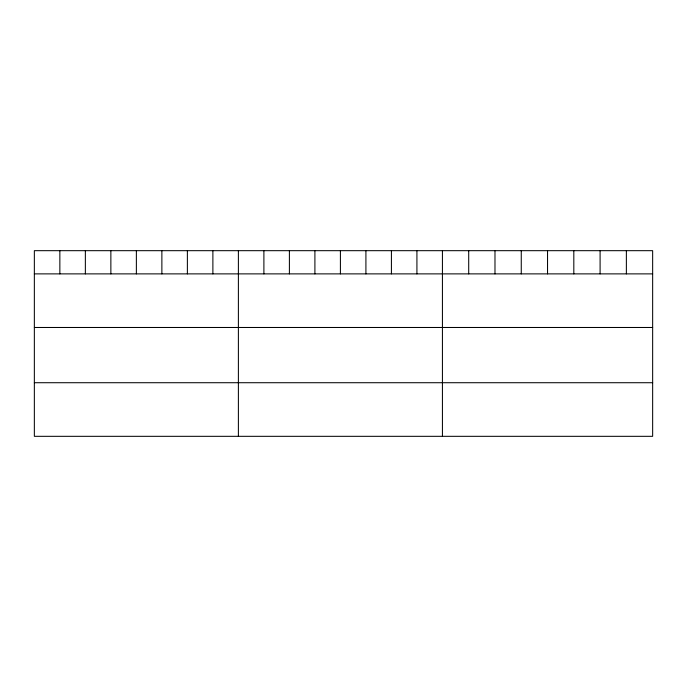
<?xml version="1.0" encoding="UTF-8"?>
<svg xmlns="http://www.w3.org/2000/svg" width="687" height="687" viewBox="0 0 687 687"><rect width="100%" height="100%" fill="white"/><g stroke="black" fill="none" stroke-linecap="round" stroke-linejoin="round"><path stroke-width="1.03" d="M652.65 273.881L652.65 436.322L34.35 436.322L34.35 250.678L652.65 250.678L652.65 273.881L34.35 273.881M34.35 327.484L652.65 327.484M34.35 382.719L652.65 382.719M626.372 250.678L626.372 273.881M600.094 250.678L600.094 273.881M573.817 250.678L573.817 273.881M547.539 250.678L547.539 273.881M521.261 250.678L521.261 273.881M494.983 250.678L494.983 273.881M468.706 250.678L468.706 273.881M442.428 250.678L442.428 436.322M416.923 250.678L416.923 273.881M391.418 250.678L391.418 273.881M365.913 250.678L365.913 273.881M340.409 250.678L340.409 273.881M314.904 250.678L314.904 273.881M289.399 250.678L289.399 273.881M263.894 250.678L263.894 273.881M238.389 250.678L238.389 436.322M212.884 250.678L212.884 273.881M187.379 250.678L187.379 273.881M161.874 250.678L161.874 273.881M136.37 250.678L136.37 273.881M110.865 250.678L110.865 273.881M85.36 250.678L85.36 273.881M59.855 250.678L59.855 273.881"/></g></svg>
